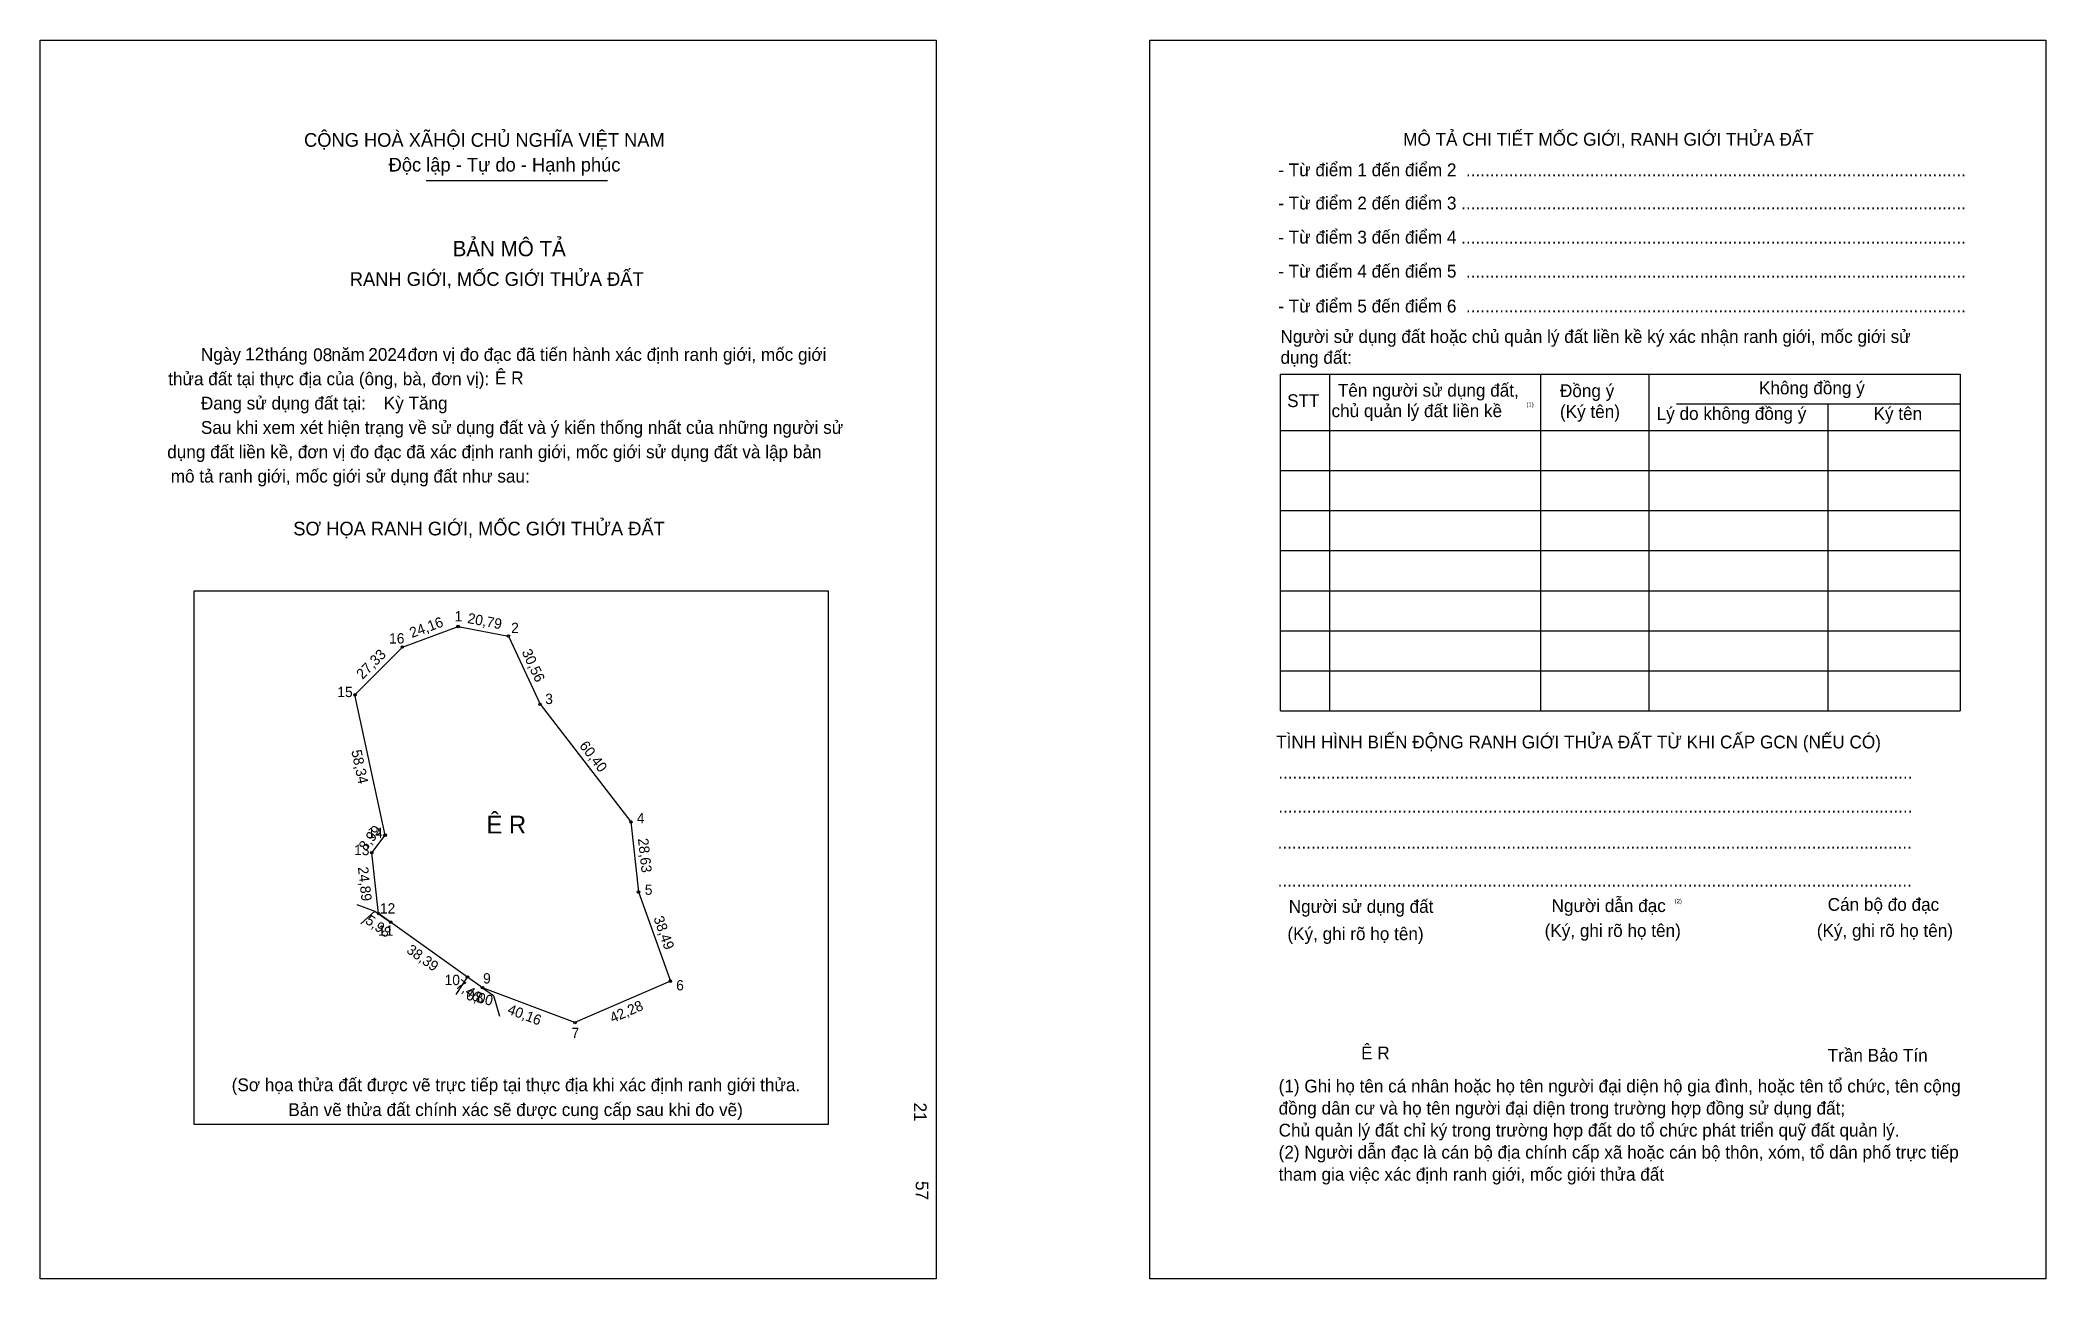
# Model space of a CAD drawing. Extents: x 548915 to 549730, y 1824612 to 1825115.
import ezdxf

# ---------------------------------------------------------------- set-up
doc = ezdxf.new("R2010")
doc.units = 0
for name, color, linetype in [('bmtKhungInTrang1', 7, 'Continuous'), ('bmtKhungInTrang2', 7, 'Continuous'), ('bmtNoiDung', 7, 'Continuous'), ('bmtTemplate', 7, 'Continuous'), ('CanhThua', 7, 'Continuous'), ('ChieuDaiCanhThua', 7, 'Continuous'), ('MocDinhThua', 7, 'Continuous'), ('RauThua', 7, 'Continuous'), ('SoHieuDinhThua', 7, 'Continuous'), ('TenChuSuDung', 7, 'Continuous')]:
    doc.layers.add(name, color=color, linetype=linetype)

msp = doc.modelspace()

# ---------------------------------------------------------------- linework, layer by layer
at = {"layer": 'bmtKhungInTrang1'}
msp.add_lwpolyline([(548914.98, 1825115.06), (549278.96, 1825115.06), (549278.96, 1824611.63), (548914.98, 1824611.63)], close=True, dxfattribs=at)
at = {"layer": 'bmtKhungInTrang2'}
msp.add_lwpolyline([(549365.76, 1825115.06), (549729.74, 1825115.06), (549729.74, 1824611.63), (549365.76, 1824611.63)], close=True, dxfattribs=at)
at = {"layer": 'bmtTemplate'}
for p, q in [((549071.83, 1825058.01), (549145.44, 1825058.01)), ((549438.78, 1824979.28), (549438.78, 1824842.42)), ((549524.4, 1824979.28), (549524.4, 1824842.42)), ((549568.45, 1824979.44), (549568.45, 1824842.42)), ((549694.89, 1824979.28), (549694.89, 1824842.42)), ((549579.63, 1824967.22), (549694.89, 1824967.22)), ((549418.82, 1824956.47), (549694.89, 1824956.47)), ((549418.82, 1824940.17), (549694.89, 1824940.17)), ((549418.82, 1824923.88), (549694.89, 1824923.88)), ((549418.82, 1824907.59), (549694.89, 1824907.59)), ((549418.82, 1824891.3), (549694.89, 1824891.3)), ((549418.82, 1824875), (549694.89, 1824875)), ((549418.82, 1824858.71), (549694.89, 1824858.71)), ((549418.82, 1824842.42), (549694.89, 1824842.42))]:
    msp.add_line(p, q, dxfattribs=at)
for points in [[(549418.64, 1824979.28), (549694.89, 1824979.28)], [(549418.64, 1824979.28), (549418.64, 1824842.42)], [(549641.16, 1824967.06), (549641.16, 1824842.42)]]:
    msp.add_lwpolyline(points, dxfattribs=at)
msp.add_lwpolyline([(548977.6, 1824674.33), (548977.6, 1824891.28), (549235.15, 1824891.28), (549235.15, 1824674.33)], close=True, dxfattribs=at)
at = {"layer": 'CanhThua'}
for p, q in [((549062.12, 1824868.4), (549084.79, 1824876.76)), ((549084.79, 1824876.76), (549105.22, 1824872.89)), ((549042.87, 1824848.99), (549062.12, 1824868.4)), ((549105.22, 1824872.89), (549118.07, 1824845.16)), ((549055.15, 1824791.96), (549042.87, 1824848.99)), ((549118.07, 1824845.16), (549154.97, 1824797.35)), ((549154.97, 1824797.35), (549158.04, 1824768.88)), ((549049.7, 1824784.82), (549055.15, 1824791.96)), ((549052.47, 1824760.08), (549049.7, 1824784.82)), ((549158.04, 1824768.88), (549170.99, 1824732.64)), ((549057.34, 1824756.61), (549052.47, 1824760.08)), ((549088.59, 1824734.31), (549057.34, 1824756.61)), ((549094.66, 1824729.98), (549088.59, 1824734.31)), ((549132.22, 1824715.77), (549094.66, 1824729.98)), ((549094.66, 1824729.98), (549094.66, 1824729.98)), ((549170.99, 1824732.64), (549132.22, 1824715.77))]:
    msp.add_line(p, q, dxfattribs=at)
at = {"layer": 'MocDinhThua'}
for centre in [(549084.79, 1824876.76), (549062.12, 1824868.4), (549105.22, 1824872.89), (549042.87, 1824848.99), (549118.07, 1824845.16), (549154.97, 1824797.35), (549055.15, 1824791.96), (549049.7, 1824784.82), (549158.04, 1824768.88), (549052.47, 1824760.08), (549057.34, 1824756.61), (549088.59, 1824734.31), (549094.66, 1824729.98), (549094.66, 1824729.98), (549170.99, 1824732.64), (549132.22, 1824715.77)]:
    msp.add_circle(centre, 0.503, dxfattribs=at)
at = {"layer": 'RauThua'}
for p, q in [((549043.62, 1824763.74), (549051, 1824761.13)), ((549045.2, 1824755.92), (549051, 1824761.13)), ((549051, 1824761.13), (549057.34, 1824756.61)), ((549051, 1824761.13), (549057.34, 1824756.61)), ((549084.02, 1824727.26), (549088.59, 1824734.31)), ((549094.66, 1824729.98), (549099.15, 1824726.77)), ((549099.15, 1824726.77), (549101.54, 1824718.4))]:
    msp.add_line(p, q, dxfattribs=at)

# ---------------------------------------------------------------- texts
at = {"layer": 'bmtNoiDung'}
for s, p in [('12', (548998.27, 1824984.89)), ('08', (549025.89, 1824984.6)), ('2024', (549048.29, 1824984.71)), ('Ê R', (549099.74, 1824975.2)), ('Kỳ Tăng', (549054.56, 1824964.96)), ('Ê R', (549451.59, 1824700.85))]:
    msp.add_text(s, height=5.208, dxfattribs=at).set_placement(p)
for s, p in [('21', (549269.9, 1824683.29)), ('57', (549270.64, 1824651.42))]:
    msp.add_text(s, height=5.208, rotation=270, dxfattribs=at).set_placement(p)
at = {"layer": 'bmtTemplate'}
for s, height, p in [('CỘNG HOÀ XÃHỘI CHỦ NGHĨA VIỆT NAM', 5.5551, (549022.19, 1825071.71)), ('MÔ TẢ CHI TIẾT MỐC GIỚI, RANH GIỚI THỬA ĐẤT', 5.206, (549468.68, 1825072.15)), ('Độc lập - Tự do - Hạnh phúc', 5.5551, (549056.55, 1825061.66)), ('- Từ điểm 1 đến điểm 2  .........................................................................................................', 5.20595, (549417.93, 1825059.74)), ('- Từ điểm 2 đến điểm 3 ..........................................................................................................', 5.20595, (549417.93, 1825046.24)), ('- Từ điểm 3 đến điểm 4 ..........................................................................................................', 5.20595, (549417.93, 1825032.4)), ('BẢN MÔ TẢ', 6.25, (549082.55, 1825027.23)), ('RANH GIỚI, MỐC GIỚI THỬA ĐẤT', 5.5551, (549040.77, 1825015.18)), ('- Từ điểm 4 đến điểm 5  .........................................................................................................', 5.20595, (549417.93, 1825018.55)), ('- Từ điểm 5 đến điểm 6  .........................................................................................................', 5.20595, (549417.93, 1825004.37)), ('Người sử dụng đất hoặc chủ quản lý đất liền kề ký xác nhận ranh giới, mốc giới sử', 5.206, (549418.82, 1824991.99)), ('Ngày     tháng     năm         đơn vị đo đạc đã tiến hành xác định ranh giới, mốc giới ', 5.2079, (548980.29, 1824984.71)), ('dụng đất:', 5.206, (549418.82, 1824983.52)), ('thửa đất tại thực địa của (ông, bà, đơn vị):', 5.2079, (548967.01, 1824974.82)), ('Tên người sử dụng đất,', 5.206, (549442.14, 1824970.16)), ('Đồng ý', 5.206, (549532.36, 1824969.99)), ('Không đồng ý', 5.206, (549613.21, 1824971.13)), ('Đang sử dụng đất tại:', 5.2079, (548980.29, 1824964.93)), ('STT', 5.206, (549421.54, 1824965.92)), ('chủ quản lý đất liền kề', 5.206, (549439.58, 1824961.83)), ('(1)', 1.736, (549518.76, 1824966.11)), ('(Ký tên)', 5.206, (549532.36, 1824961.52)), ('Lý do không đồng ý', 5.206, (549571.64, 1824960.71)), ('Ký tên', 5.206, (549659.74, 1824960.71)), ('Sau khi xem xét hiện trạng về sử dụng đất và ý kiến thống nhất của những người sử ', 5.2079, (548980.29, 1824955.04)), ('dụng đất liền kề, đơn vị đo đạc đã xác định ranh giới, mốc giới sử dụng đất và lập bản', 5.2079, (548966.62, 1824945.15)), ('mô tả ranh giới, mốc giới sử dụng đất như sau:', 5.2079, (548968.05, 1824935.26)), ('SƠ HỌA RANH GIỚI, MỐC GIỚI THỬA ĐẤT', 5.5551, (549017.81, 1824913.78)), ('TÌNH HÌNH BIẾN ĐỘNG RANH GIỚI THỬA ĐẤT TỪ KHI CẤP GCN (NẾU CÓ)', 5.206, (549417.06, 1824827.22)), ('.....................................................................................................................................', 5.21376, (549417.93, 1824814.97)), ('.....................................................................................................................................', 5.21376, (549417.93, 1824801.12)), ('.....................................................................................................................................', 5.21376, (549417.66, 1824786.46)), ('.....................................................................................................................................', 5.21376, (549417.66, 1824770.98)), ('Người sử dụng đất', 5.206, (549422.18, 1824760.39)), ('Người dẫn đạc', 5.206, (549528.96, 1824760.72)), ('(2)', 1.736, (549578.95, 1824764.31)), ('Cán bộ đo đạc', 5.206, (549641.11, 1824761.21)), ('(Ký, ghi rõ họ tên)', 5.206, (549421.65, 1824749.31)), ('(Ký, ghi rõ họ tên)', 5.206, (549526.12, 1824750.62)), ('(Ký, ghi rõ họ tên)', 5.206, (549636.68, 1824750.62)), ('Trần Bảo Tín', 5.206, (549641.11, 1824699.91)), ('(Sơ họa thửa đất được vẽ trực tiếp tại thực địa khi xác định ranh giới thửa.', 5.2079, (548992.79, 1824687.89)), ('(1) Ghi họ tên cá nhân hoặc họ tên người đại diện hộ gia đình, hoặc tên tổ chức, tên cộng', 5.206, (549418.08, 1824687.39)), ('Bản vẽ thửa đất chính xác sẽ được cung cấp sau khi đo vẽ)', 5.2079, (549015.82, 1824677.82)), ('đồng dân cư và họ tên người đại diện trong trường hợp đồng sử dụng đất;', 5.206, (549418.08, 1824678.43)), ('Chủ quản lý đất chỉ ký trong trường hợp đất do tổ chức phát triển quỹ đất quản lý.', 5.206, (549418.08, 1824669.47)), ('(2) Người dẫn đạc là cán bộ địa chính cấp xã hoặc cán bộ thôn, xóm, tổ dân phố trực tiếp', 5.206, (549418.08, 1824660.51)), ('tham gia việc xác định ranh giới, mốc giới thửa đất', 5.206, (549418.08, 1824651.54))]:
    msp.add_text(s, height=height, dxfattribs=at).set_placement(p)
at = {"layer": 'ChieuDaiCanhThua'}
for s, rotation, p in [('24,16', 20.2532, (549065.98, 1824872.05)), ('20,79', 349.27861, (549088.32, 1824878.22)), ('27,33', 45.22682, (549045.94, 1824855.06)), ('30,56', 294.86208, (549110.52, 1824866.44)), ('58,34', 282.14456, (549041.35, 1824826.18)), ('60,40', 307.66374, (549133.79, 1824828.23)), ('8,99', 52.65959, (549047.37, 1824785.23)), ('28,63', 276.15921, (549157.82, 1824790.49)), ('24,89', 276.39891, (549044.03, 1824778.9)), ('5,98', 324.48349, (549046.71, 1824756.46)), ('38,49', 289.66274, (549164.07, 1824758.24)), ('38,39', 324.48765, (549063.45, 1824744.52)), ('7,46', 324.4918, (549083.44, 1824730.25)), ('0,00', 345.96376, (549087.74, 1824725.22)), ('40,16', 339.28064, (549104.49, 1824719.53)), ('42,28', 23.51283, (549147.52, 1824715.56))]:
    msp.add_text(s, height=4.195, rotation=rotation, dxfattribs=at).set_placement(p)
at = {"layer": 'SoHieuDinhThua'}
for s, height, p in [('1', 4.19, (549083.35, 1824878.84)), ('2', 4.19, (549106.32, 1824874.1)), ('16', 4.195, (549056.73, 1824869.83)), ('15', 4.195, (549035.71, 1824848.07)), ('3', 4.19, (549120.16, 1824845.24)), ('14', 4.195, (549047.94, 1824790.78)), ('4', 4.19, (549157.38, 1824796.81)), ('13', 4.195, (549042.53, 1824783.84)), ('5', 4.19, (549160.62, 1824767.72)), ('12', 4.195, (549052.98, 1824760.11)), ('11', 4.195, (549052.18, 1824751.1)), ('10', 4.195, (549079.29, 1824731.03)), ('9', 4.19, (549094.92, 1824731.69)), ('6', 4.19, (549173.35, 1824728.87)), ('8', 4.19, (549091.91, 1824723.87)), ('7', 4.19, (549130.83, 1824709.48))]:
    msp.add_text(s, height=height, dxfattribs=at).set_placement(p)
at = {"layer": 'TenChuSuDung'}
msp.add_text('Ê R', height=7.211, dxfattribs=at).set_placement((549096.32, 1824792.65))

doc.saveas('drawing.dxf')
